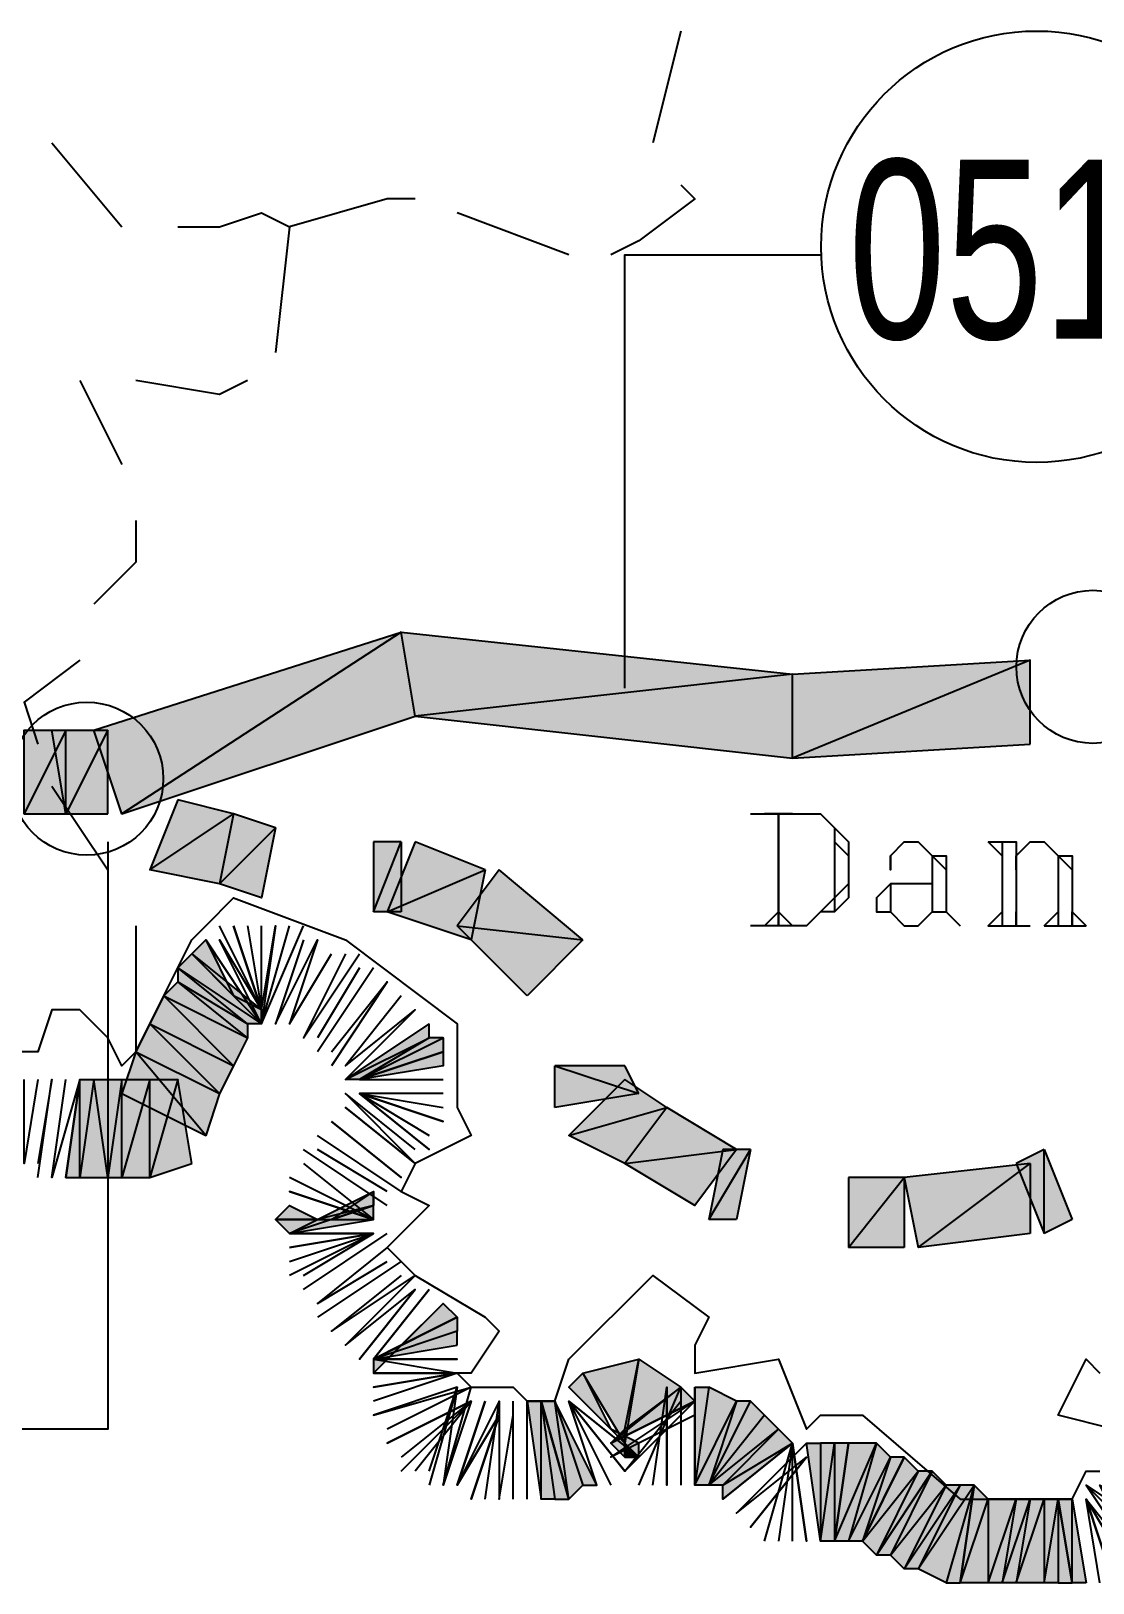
# Model space of a CAD drawing. Header units: millimetres. Extents: x 658 to 813, y 806 to 883.
# Drawn here: x 784.2814 to 784.5124, y 862.7338 to 863.0712 of the extents above; entities that cross this region are included whole.
import ezdxf

# ---------------------------------------------------------------- set-up
doc = ezdxf.new("R2010")
doc.units = ezdxf.units.MM
doc.header["$LTSCALE"] = 0.1
doc.linetypes.add('atContinuous2', pattern=[0])
for name, color, linetype in [('BATKAB', 7, 'Continuous'), ('KLEKTOR1', 7, 'Continuous'), ('LINK NAS BARU', 7, 'Continuous'), ('PANTAI', 7, 'Continuous'), ('pantai1', 7, 'Continuous'), ('RENC-JL-SN', 7, 'Continuous'), ('SYMBOL', 7, 'Continuous'), ('TEXT', 8, 'Continuous'), ('zat_Mask_solid', 7, 'Continuous')]:
    doc.layers.add(name, color=color, linetype=linetype)
doc.styles.add('Style2', font='arial.ttf', dxfattribs={"height": 0.2})

msp = doc.modelspace()

# ---------------------------------------------------------------- hatches: boundary and pattern name
at = {"layer": 'KLEKTOR1'}
h = msp.add_hatch(color=7, dxfattribs=at)
h.paths.add_polyline_path([(784.49874, 862.91619), (784.49874, 862.93443), (784.44705, 862.91315)], flags=17)
h.paths.add_polyline_path([(784.49874, 862.93443), (784.44705, 862.91315), (784.44705, 862.93139)], flags=17)
h = msp.add_hatch(color=7, dxfattribs=at)
h.paths.add_polyline_path([(784.28897, 862.90099), (784.28897, 862.91923), (784.27985, 862.90099)], flags=17)
h.paths.add_polyline_path([(784.28897, 862.91923), (784.27985, 862.90099), (784.27985, 862.91923)], flags=17)
h = msp.add_hatch(color=7, dxfattribs=at)
h.paths.add_polyline_path([(784.29809, 862.90099), (784.29809, 862.91923), (784.28897, 862.90099)], flags=17)
h.paths.add_polyline_path([(784.29809, 862.91923), (784.28897, 862.90099), (784.28593, 862.91923)])
at = {"layer": 'pantai1'}
for points in [[(784.32545, 862.86146), (784.31633, 862.87058), (784.31937, 862.87362)], [(784.30721, 862.85538), (784.32545, 862.84626), (784.31025, 862.86146)], [(784.32545, 862.84626), (784.31025, 862.86146), (784.32849, 862.85234)], [(784.30417, 862.8493), (784.32241, 862.84018), (784.30721, 862.85538)], [(784.32241, 862.84018), (784.30721, 862.85538), (784.32545, 862.84626)], [(784.30113, 862.84018), (784.31937, 862.83106), (784.30417, 862.8493)], [(784.31937, 862.83106), (784.30417, 862.8493), (784.32241, 862.84018)], [(784.34369, 862.81282), (784.33457, 862.81282), (784.33761, 862.81586)], [(784.34369, 862.81282), (784.35585, 862.81282), (784.35585, 862.81586)], [(784.34673, 862.81282), (784.35585, 862.81586), (784.35585, 862.8189)], [(784.34673, 862.81282), (784.33761, 862.80978), (784.33457, 862.81282)], [(784.36193, 862.78546), (784.37105, 862.79458), (784.37409, 862.79154)], [(784.36193, 862.78546), (784.35585, 862.78242), (784.35585, 862.77938)], [(784.41057, 862.76418), (784.40145, 862.77938), (784.41361, 862.78242)], [(784.41057, 862.76722), (784.41361, 862.78242), (784.42273, 862.77634)], [(784.40753, 862.76722), (784.39841, 862.77634), (784.40145, 862.77938)], [(784.42273, 862.77634), (784.42577, 862.7733), (784.40753, 862.76418)], [(784.38929, 862.7733), (784.39233, 862.75202), (784.39233, 862.7733)], [(784.40753, 862.76722), (784.41361, 862.76114), (784.41361, 862.76418)], [(784.41057, 862.76722), (784.40753, 862.76418), (784.41057, 862.76114)], [(784.45009, 862.76418), (784.45313, 862.76418), (784.45313, 862.7429)], [(784.47137, 862.76114), (784.46225, 862.7429), (784.47441, 862.7581)], [(784.46225, 862.7429), (784.47441, 862.7581), (784.46529, 862.73986)]]:
    msp.add_hatch(color=7, dxfattribs=at).paths.add_polyline_path(points)
h = msp.add_hatch(color=7, dxfattribs=at)
h.paths.add_polyline_path([(784.31329, 862.8645), (784.32849, 862.85538), (784.31329, 862.86754)], flags=16)
h.paths.add_polyline_path([(784.32849, 862.85538), (784.31329, 862.86754), (784.33153, 862.85538)], flags=16)
h.paths.add_polyline_path([(784.31329, 862.86754), (784.33153, 862.85538), (784.31633, 862.87058)])
h.paths.add_polyline_path([(784.33153, 862.85538), (784.31633, 862.87058), (784.33153, 862.85842)], flags=17)
h = msp.add_hatch(color=7, dxfattribs=at)
h.paths.add_polyline_path([(784.31025, 862.86146), (784.32849, 862.85234), (784.31329, 862.8645)])
h.paths.add_polyline_path([(784.32849, 862.85234), (784.31329, 862.8645), (784.32849, 862.85538)], flags=17)
h = msp.add_hatch(color=7, dxfattribs=at)
h.paths.add_polyline_path([(784.36801, 862.85538), (784.34977, 862.84322), (784.36801, 862.85234)])
h.paths.add_polyline_path([(784.34977, 862.84322), (784.36801, 862.85234), (784.35281, 862.84322)], flags=17)
h = msp.add_hatch(color=7, dxfattribs=at)
h.paths.add_polyline_path([(784.36801, 862.85234), (784.35281, 862.84322), (784.37105, 862.85234)], flags=16)
h.paths.add_polyline_path([(784.35281, 862.84322), (784.37105, 862.85234), (784.37105, 862.8493)])
h = msp.add_hatch(color=7, dxfattribs=at)
h.paths.add_polyline_path([(784.29809, 862.82194), (784.29505, 862.84322), (784.29201, 862.82194)])
h.paths.add_polyline_path([(784.29505, 862.84322), (784.29201, 862.82194), (784.29201, 862.84322)], flags=17)
h = msp.add_hatch(color=7, dxfattribs=at)
h.paths.add_polyline_path([(784.30113, 862.82194), (784.30113, 862.84322), (784.29809, 862.82194)], flags=17)
h.paths.add_polyline_path([(784.30113, 862.84322), (784.29809, 862.82194), (784.29505, 862.84322)])
h = msp.add_hatch(color=7, dxfattribs=at)
h.paths.add_polyline_path([(784.30721, 862.82194), (784.30721, 862.84322), (784.30113, 862.82194)], flags=17)
h.paths.add_polyline_path([(784.30721, 862.84322), (784.30113, 862.82194), (784.30113, 862.84322)], flags=17)
h = msp.add_hatch(color=7, dxfattribs=at)
h.paths.add_polyline_path([(784.31633, 862.82498), (784.31329, 862.84322), (784.30721, 862.82194)])
h.paths.add_polyline_path([(784.31329, 862.84322), (784.30721, 862.82194), (784.30721, 862.84322)], flags=17)
h = msp.add_hatch(color=7, dxfattribs=at)
h.paths.add_polyline_path([(784.35585, 862.8189), (784.35585, 862.81586), (784.33761, 862.80978)])
h.paths.add_polyline_path([(784.35585, 862.81586), (784.33761, 862.80978), (784.35585, 862.81282)], flags=17)
h = msp.add_hatch(color=7, dxfattribs=at)
h.paths.add_polyline_path([(784.37409, 862.79154), (784.37409, 862.7885), (784.35585, 862.78242)])
h.paths.add_polyline_path([(784.37409, 862.7885), (784.35585, 862.78242), (784.37409, 862.78546)], flags=17)
h = msp.add_hatch(color=7, dxfattribs=at)
h.paths.add_polyline_path([(784.42577, 862.77634), (784.42881, 862.77634), (784.42577, 862.75506)], flags=16)
h.paths.add_polyline_path([(784.42881, 862.77634), (784.42577, 862.75506), (784.43489, 862.7733)])
h.paths.add_polyline_path([(784.42577, 862.75506), (784.43489, 862.7733), (784.42881, 862.75506)], flags=17)
h = msp.add_hatch(color=7, dxfattribs=at)
h.paths.add_polyline_path([(784.39233, 862.75202), (784.39233, 862.7733), (784.39537, 862.75202)], flags=17)
h.paths.add_polyline_path([(784.39233, 862.7733), (784.39537, 862.75202), (784.39841, 862.75202)])
h = msp.add_hatch(color=7, dxfattribs=at)
h.paths.add_polyline_path([(784.43489, 862.7733), (784.42881, 862.75506), (784.43793, 862.7733)], flags=16)
h.paths.add_polyline_path([(784.42881, 862.75506), (784.43793, 862.7733), (784.44097, 862.77026)])
h = msp.add_hatch(color=7, dxfattribs=at)
h.paths.add_polyline_path([(784.44097, 862.77026), (784.42881, 862.75506), (784.44401, 862.76722)])
h.paths.add_polyline_path([(784.42881, 862.75506), (784.44401, 862.76722), (784.43185, 862.75506)], flags=17)
h = msp.add_hatch(color=7, dxfattribs=at)
h.paths.add_polyline_path([(784.45313, 862.76418), (784.45313, 862.7429), (784.45617, 862.76418)], flags=16)
h.paths.add_polyline_path([(784.45313, 862.7429), (784.45617, 862.76418), (784.45617, 862.7429)])
h = msp.add_hatch(color=7, dxfattribs=at)
h.paths.add_polyline_path([(784.45921, 862.76418), (784.45617, 862.7429), (784.46529, 862.76418)], flags=16)
h.paths.add_polyline_path([(784.45617, 862.7429), (784.46529, 862.76418), (784.45921, 862.7429)])
h = msp.add_hatch(color=7, dxfattribs=at)
h.paths.add_polyline_path([(784.46529, 862.76418), (784.45921, 862.7429), (784.46833, 862.76114)])
h.paths.add_polyline_path([(784.45921, 862.7429), (784.46833, 862.76114), (784.46225, 862.7429)], flags=17)
h = msp.add_hatch(color=7, dxfattribs=at)
h.paths.add_polyline_path([(784.47441, 862.7581), (784.46529, 862.73986), (784.47746, 862.7581)], flags=16)
h.paths.add_polyline_path([(784.46529, 862.73986), (784.47746, 862.7581), (784.46833, 862.73986)])
h = msp.add_hatch(color=7, dxfattribs=at)
h.paths.add_polyline_path([(784.4805, 862.75506), (784.47137, 862.73682), (784.48354, 862.75506)], flags=16)
h.paths.add_polyline_path([(784.47137, 862.73682), (784.48354, 862.75506), (784.47441, 862.73682)])
h = msp.add_hatch(color=7, dxfattribs=at)
h.paths.add_polyline_path([(784.48354, 862.75506), (784.47441, 862.73682), (784.48658, 862.75506)], flags=16)
h.paths.add_polyline_path([(784.47441, 862.73682), (784.48658, 862.75506), (784.4805, 862.73378)])
h.paths.add_polyline_path([(784.48658, 862.75506), (784.4805, 862.73378), (784.48354, 862.73378)], flags=17)
h = msp.add_hatch(color=7, dxfattribs=at)
h.paths.add_polyline_path([(784.48658, 862.75506), (784.48354, 862.73378), (784.48962, 862.75202)])
h.paths.add_polyline_path([(784.48354, 862.73378), (784.48962, 862.75202), (784.48962, 862.73378)], flags=17)
h = msp.add_hatch(color=7, dxfattribs=at)
h.paths.add_polyline_path([(784.48962, 862.75202), (784.48962, 862.73378), (784.4957, 862.75202)], flags=16)
h.paths.add_polyline_path([(784.48962, 862.73378), (784.4957, 862.75202), (784.49266, 862.73378)])
h = msp.add_hatch(color=7, dxfattribs=at)
h.paths.add_polyline_path([(784.4957, 862.75202), (784.49266, 862.73378), (784.49874, 862.75202)], flags=16)
h.paths.add_polyline_path([(784.49266, 862.73378), (784.49874, 862.75202), (784.4957, 862.73378)])
h = msp.add_hatch(color=7, dxfattribs=at)
h.paths.add_polyline_path([(784.49874, 862.75202), (784.4957, 862.73378), (784.50178, 862.75202)], flags=16)
h.paths.add_polyline_path([(784.4957, 862.73378), (784.50178, 862.75202), (784.50178, 862.73378)])
h = msp.add_hatch(color=7, dxfattribs=at)
h.paths.add_polyline_path([(784.50178, 862.75202), (784.50178, 862.73378), (784.50482, 862.75202)], flags=16)
h.paths.add_polyline_path([(784.50178, 862.73378), (784.50482, 862.75202), (784.50482, 862.73378)])
h = msp.add_hatch(color=7, dxfattribs=at)
h.paths.add_polyline_path([(784.50482, 862.75202), (784.50786, 862.73378), (784.50786, 862.75202)])
h.paths.add_polyline_path([(784.50786, 862.73378), (784.50786, 862.75202), (784.5109, 862.73378)])
at = {"layer": 'RENC-JL-SN'}
for points in [[(784.31329, 862.90403), (784.30721, 862.88882), (784.32545, 862.90099)], [(784.30721, 862.88882), (784.32545, 862.90099), (784.32241, 862.88578)], [(784.32545, 862.90099), (784.32241, 862.88578), (784.33457, 862.89795)], [(784.32241, 862.88578), (784.33457, 862.89795), (784.33153, 862.88274)], [(784.41057, 862.84322), (784.39841, 862.83106), (784.41969, 862.83714)], [(784.39841, 862.83106), (784.41969, 862.83714), (784.41057, 862.82498)], [(784.41969, 862.83714), (784.41057, 862.82498), (784.43489, 862.82802)], [(784.41057, 862.82498), (784.43489, 862.82802), (784.42577, 862.81586)]]:
    msp.add_hatch(color=7, dxfattribs=at).paths.add_polyline_path(points)
h = msp.add_hatch(color=7, dxfattribs=at)
h.paths.add_polyline_path([(784.35585, 862.8949), (784.35585, 862.8797), (784.36193, 862.8949)], flags=16)
h.paths.add_polyline_path([(784.35585, 862.8797), (784.36193, 862.8949), (784.36193, 862.8797)])
h = msp.add_hatch(color=7, dxfattribs=at)
h.paths.add_polyline_path([(784.36497, 862.8949), (784.35889, 862.8797), (784.38017, 862.88882)])
h.paths.add_polyline_path([(784.35889, 862.8797), (784.38017, 862.88882), (784.37713, 862.87362)])
h = msp.add_hatch(color=7, dxfattribs=at)
h.paths.add_polyline_path([(784.38321, 862.88882), (784.37409, 862.87666), (784.40145, 862.87362)])
h.paths.add_polyline_path([(784.37409, 862.87666), (784.40145, 862.87362), (784.38929, 862.86146)])
h = msp.add_hatch(color=7, dxfattribs=at)
h.paths.add_polyline_path([(784.41057, 862.84626), (784.39537, 862.84626), (784.41361, 862.84018)], flags=17)
h.paths.add_polyline_path([(784.39537, 862.84626), (784.41361, 862.84018), (784.39537, 862.83714)])
h = msp.add_hatch(color=7, dxfattribs=at)
h.paths.add_polyline_path([(784.43185, 862.82802), (784.42881, 862.81282), (784.43793, 862.82802)], flags=16)
h.paths.add_polyline_path([(784.42881, 862.81282), (784.43793, 862.82802), (784.43489, 862.81282)])
h = msp.add_hatch(color=7, dxfattribs=at)
h.paths.add_polyline_path([(784.4957, 862.82498), (784.50178, 862.80978), (784.50178, 862.82802)])
h.paths.add_polyline_path([(784.50178, 862.80978), (784.50178, 862.82802), (784.50786, 862.81282)])
h = msp.add_hatch(color=7, dxfattribs=at)
h.paths.add_polyline_path([(784.47137, 862.82194), (784.47441, 862.80674), (784.49874, 862.82498)])
h.paths.add_polyline_path([(784.47441, 862.80674), (784.49874, 862.82498), (784.49874, 862.80978)], flags=17)
h = msp.add_hatch(color=7, dxfattribs=at)
h.paths.add_polyline_path([(784.45921, 862.82194), (784.45921, 862.80674), (784.47137, 862.82194)], flags=16)
h.paths.add_polyline_path([(784.45921, 862.80674), (784.47137, 862.82194), (784.47137, 862.80674)])
at = {"layer": 'zat_Mask_solid'}
for points in [[(784.36193, 862.94051), (784.30113, 862.90099), (784.29505, 862.91923)], [(784.36497, 862.92227), (784.36193, 862.94051), (784.30113, 862.90099)], [(784.44705, 862.93139), (784.36497, 862.92227), (784.36193, 862.94051)], [(784.44705, 862.91315), (784.44705, 862.93139), (784.36497, 862.92227)], [(784.32545, 862.86146), (784.33153, 862.85538), (784.33153, 862.85842)], [(784.37105, 862.8493), (784.37105, 862.84626), (784.35281, 862.84322)], [(784.29201, 862.82194), (784.29201, 862.84322), (784.28897, 862.82194)], [(784.39233, 862.7733), (784.39841, 862.75202), (784.39537, 862.7733)], [(784.39841, 862.75202), (784.39537, 862.7733), (784.40145, 862.75506)], [(784.39537, 862.7733), (784.40145, 862.75506), (784.40449, 862.75506)], [(784.44401, 862.76722), (784.43185, 862.75506), (784.44705, 862.76418)], [(784.41057, 862.76418), (784.41057, 862.76114), (784.41361, 862.76114)], [(784.43185, 862.75506), (784.44705, 862.76418), (784.43185, 862.75202)], [(784.45617, 862.76418), (784.45617, 862.7429), (784.45921, 862.76418)], [(784.46833, 862.76114), (784.46225, 862.7429), (784.47137, 862.76114)], [(784.47746, 862.7581), (784.46833, 862.73986), (784.4805, 862.75506)], [(784.46833, 862.73986), (784.4805, 862.75506), (784.47137, 862.73682)], [(784.50482, 862.75202), (784.50482, 862.73378), (784.50786, 862.73378)]]:
    msp.add_hatch(color=7, dxfattribs=at).paths.add_polyline_path(points)

# ---------------------------------------------------------------- linework, layer by layer
at = {"layer": 'BATKAB', "color": 7}
for points in [[(784.42273, 863.07123), (784.41665, 863.04691)], [(784.28593, 863.04691), (784.30113, 863.02867)], [(784.42273, 863.03779), (784.42577, 863.03475), (784.41361, 863.02563), (784.40753, 863.02259)], [(784.31329, 863.02867), (784.31937, 863.02867), (784.32241, 863.02867), (784.33153, 863.03171), (784.33761, 863.02867), (784.33457, 863.00131)], [(784.36497, 863.03475), (784.35889, 863.03475), (784.33761, 863.02867)], [(784.39841, 863.02259), (784.37409, 863.03171)], [(784.29201, 862.99523), (784.30113, 862.97699)], [(784.32849, 862.99523), (784.32241, 862.99219), (784.30417, 862.99523)], [(784.30417, 862.96483), (784.30417, 862.95571), (784.29505, 862.94659)], [(784.29201, 862.93443), (784.27985, 862.92531), (784.28289, 862.91619)], [(784.28593, 862.90707), (784.29809, 862.88882), (784.29809, 862.88578)], [(784.30417, 862.87666), (784.30417, 862.87362), (784.30417, 862.8493)]]:
    msp.add_lwpolyline(points, dxfattribs=at)
at = {"layer": 'KLEKTOR1', "color": 7, "linetype": 'atContinuous2'}
for p, q in [((784.28897, 862.90099), (784.28593, 862.91923)), ((784.28593, 862.91923), (784.29809, 862.91923)), ((784.29809, 862.91923), (784.28897, 862.90099)), ((784.29809, 862.91923), (784.28897, 862.90099)), ((784.29809, 862.90099), (784.29809, 862.91923)), ((784.28897, 862.90099), (784.29809, 862.90099))]:
    msp.add_line(p, q, dxfattribs=at)
at = {"layer": 'KLEKTOR1', "color": 7}
for points in [[(784.36193, 862.94051), (784.30113, 862.90099), (784.29505, 862.91923), (784.36193, 862.94051)], [(784.36497, 862.92227), (784.36193, 862.94051), (784.30113, 862.90099), (784.36497, 862.92227)], [(784.44705, 862.93139), (784.36497, 862.92227), (784.36193, 862.94051), (784.44705, 862.93139)], [(784.49874, 862.91619), (784.49874, 862.93443), (784.44705, 862.91315), (784.49874, 862.91619)], [(784.49874, 862.93443), (784.44705, 862.91315), (784.44705, 862.93139), (784.49874, 862.93443)], [(784.44705, 862.91315), (784.44705, 862.93139), (784.36497, 862.92227), (784.44705, 862.91315)], [(784.28897, 862.90099), (784.28897, 862.91923), (784.27985, 862.90099), (784.28897, 862.90099)], [(784.28897, 862.91923), (784.27985, 862.90099), (784.27985, 862.91923), (784.28897, 862.91923)]]:
    msp.add_lwpolyline(points, dxfattribs=at)
at = {"layer": 'LINK NAS BARU', "color": 7}
msp.add_lwpolyline([(784.41057, 862.92835), (784.41057, 863.02259), (784.45313, 863.02259)], dxfattribs=at)
at = {"layer": 'LINK NAS BARU', "color": 7, "linetype": 'atContinuous2'}
msp.add_circle((784.50018, 863.02433), 0.0469, dxfattribs=at)
at = {"layer": 'PANTAI', "color": 7}
for points in [[(784.30417, 862.8493), (784.31329, 862.86754), (784.31633, 862.87362), (784.31937, 862.87666), (784.32545, 862.88274), (784.34977, 862.87362), (784.37409, 862.85538), (784.37409, 862.83714), (784.37713, 862.83106), (784.36497, 862.82498), (784.36193, 862.8189), (784.36801, 862.81586), (784.35889, 862.80674), (784.36497, 862.80066), (784.38017, 862.79154), (784.38321, 862.7885), (784.37713, 862.77938), (784.37409, 862.77938), (784.37713, 862.77634), (784.38625, 862.77634), (784.38929, 862.7733), (784.39537, 862.7733), (784.39841, 862.78242), (784.41665, 862.80066), (784.42881, 862.79154), (784.42577, 862.78546), (784.42577, 862.77938), (784.44401, 862.78242), (784.45009, 862.76722), (784.45313, 862.77026), (784.46225, 862.77026), (784.48354, 862.75202), (784.50786, 862.75202), (784.5109, 862.7581), (784.51394, 862.7581)], [(784.30417, 862.8493), (784.30113, 862.84626), (784.29809, 862.85234), (784.29201, 862.85842), (784.28593, 862.85842), (784.28289, 862.8493), (784.27073, 862.8493)], [(784.51698, 862.76722), (784.50482, 862.77026), (784.5109, 862.78242), (784.51394, 862.77938)]]:
    msp.add_lwpolyline(points, dxfattribs=at)
at = {"layer": 'pantai1', "color": 7, "linetype": 'atContinuous2'}
for p, q in [((784.33761, 862.80978), (784.35585, 862.8189)), ((784.35585, 862.81586), (784.33761, 862.80978)), ((784.35585, 862.81586), (784.33761, 862.80978)), ((784.35585, 862.8189), (784.35585, 862.81586)), ((784.35585, 862.81282), (784.35585, 862.81586)), ((784.33761, 862.80978), (784.35585, 862.81282)), ((784.35585, 862.78242), (784.37409, 862.79154)), ((784.37409, 862.79154), (784.37409, 862.7885)), ((784.37409, 862.7885), (784.35585, 862.78242)), ((784.37409, 862.7885), (784.35585, 862.78242)), ((784.35585, 862.78242), (784.37409, 862.78546)), ((784.37409, 862.78546), (784.37409, 862.7885)), ((784.50482, 862.75202), (784.50786, 862.73378)), ((784.50786, 862.75202), (784.50482, 862.75202)), ((784.50786, 862.73378), (784.50786, 862.75202)), ((784.50786, 862.73378), (784.50786, 862.75202)), ((784.50786, 862.75202), (784.5109, 862.73378)), ((784.5109, 862.73378), (784.50786, 862.73378))]:
    msp.add_line(p, q, dxfattribs=at)
at = {"layer": 'pantai1', "color": 7}
for points in [[(784.31937, 862.87362), (784.33153, 862.85538), (784.32241, 862.87362), (784.33153, 862.85842), (784.32241, 862.87666)], [(784.32545, 862.87666), (784.33153, 862.85842), (784.32545, 862.87666)], [(784.32849, 862.87666), (784.33153, 862.85842), (784.33153, 862.87666)], [(784.33153, 862.85842), (784.33457, 862.87666), (784.33153, 862.85538), (784.33761, 862.87666)], [(784.33153, 862.85538), (784.34065, 862.87666)], [(784.32545, 862.86146), (784.31633, 862.87058), (784.31937, 862.87362), (784.32545, 862.86146)], [(784.34065, 862.87362), (784.33457, 862.85538), (784.34369, 862.87362), (784.33761, 862.85538), (784.34673, 862.87058)], [(784.31329, 862.86754), (784.33153, 862.85538), (784.31633, 862.87058), (784.31329, 862.86754)], [(784.33153, 862.85538), (784.31633, 862.87058), (784.33153, 862.85842), (784.33153, 862.85538)], [(784.34977, 862.87058), (784.34065, 862.85234), (784.35281, 862.87058)], [(784.31329, 862.8645), (784.32849, 862.85538), (784.31329, 862.86754), (784.31329, 862.8645)], [(784.32849, 862.85538), (784.31329, 862.86754), (784.33153, 862.85538), (784.32849, 862.85538)], [(784.35281, 862.86754), (784.34369, 862.85234)], [(784.35585, 862.86754), (784.34369, 862.8493)], [(784.31025, 862.86146), (784.32849, 862.85234), (784.31329, 862.8645), (784.31025, 862.86146)], [(784.32849, 862.85234), (784.31329, 862.8645), (784.32849, 862.85538), (784.32849, 862.85234)], [(784.34673, 862.8493), (784.35889, 862.8645), (784.34673, 862.84626)], [(784.30721, 862.85538), (784.32545, 862.84626), (784.31025, 862.86146), (784.30721, 862.85538)], [(784.32545, 862.84626), (784.31025, 862.86146), (784.32849, 862.85234), (784.32545, 862.84626)], [(784.32545, 862.86146), (784.33153, 862.85538), (784.33153, 862.85842), (784.32545, 862.86146)], [(784.36193, 862.86146), (784.34977, 862.84626), (784.36497, 862.85842), (784.34977, 862.84322)], [(784.30417, 862.8493), (784.32241, 862.84018), (784.30721, 862.85538), (784.30417, 862.8493)], [(784.32241, 862.84018), (784.30721, 862.85538), (784.32545, 862.84626), (784.32241, 862.84018)], [(784.36801, 862.85538), (784.34977, 862.84322), (784.36801, 862.85234), (784.36801, 862.85538)], [(784.34977, 862.84322), (784.36801, 862.85234), (784.35281, 862.84322), (784.34977, 862.84322)], [(784.36801, 862.85234), (784.35281, 862.84322), (784.37105, 862.85234), (784.36801, 862.85234)], [(784.35281, 862.84322), (784.37105, 862.85234), (784.37105, 862.8493), (784.35281, 862.84322)], [(784.30113, 862.84018), (784.31937, 862.83106), (784.30417, 862.8493), (784.30113, 862.84018)], [(784.31937, 862.83106), (784.30417, 862.8493), (784.32241, 862.84018), (784.31937, 862.83106)], [(784.37105, 862.8493), (784.37105, 862.84626), (784.35281, 862.84322), (784.37105, 862.8493)], [(784.28289, 862.84322), (784.27985, 862.82498), (784.27985, 862.84322)], [(784.28289, 862.82194), (784.28593, 862.84322), (784.28289, 862.82498)], [(784.28897, 862.82194), (784.29201, 862.84322), (784.28593, 862.82194), (784.28897, 862.84322)], [(784.29201, 862.82194), (784.29201, 862.84322), (784.28897, 862.82194), (784.29201, 862.82194)], [(784.29809, 862.82194), (784.29505, 862.84322), (784.29201, 862.82194), (784.29809, 862.82194)], [(784.29505, 862.84322), (784.29201, 862.82194), (784.29201, 862.84322), (784.29505, 862.84322)], [(784.30113, 862.84322), (784.29809, 862.82194), (784.29505, 862.84322), (784.30113, 862.84322)], [(784.30113, 862.82194), (784.30113, 862.84322), (784.29809, 862.82194), (784.30113, 862.82194)], [(784.30721, 862.82194), (784.30721, 862.84322), (784.30113, 862.82194), (784.30721, 862.82194)], [(784.30721, 862.84322), (784.30113, 862.82194), (784.30113, 862.84322), (784.30721, 862.84322)], [(784.31633, 862.82498), (784.31329, 862.84322), (784.30721, 862.82194), (784.31633, 862.82498)], [(784.31329, 862.84322), (784.30721, 862.82194), (784.30721, 862.84322), (784.31329, 862.84322)], [(784.35281, 862.84322), (784.37105, 862.84322)], [(784.36497, 862.82802), (784.34977, 862.84018), (784.36497, 862.82498), (784.34977, 862.83714), (784.36497, 862.82498)], [(784.37105, 862.84018), (784.35281, 862.84018), (784.37105, 862.83714)], [(784.35281, 862.84018), (784.37105, 862.8341), (784.35281, 862.84018), (784.36801, 862.83106)], [(784.35281, 862.84018), (784.36801, 862.82802), (784.35281, 862.84018)], [(784.34673, 862.8341), (784.36193, 862.82194), (784.34673, 862.8341)], [(784.36193, 862.8189), (784.34369, 862.83106)], [(784.35889, 862.81586), (784.34065, 862.82802)], [(784.35889, 862.8189), (784.34369, 862.82802)], [(784.34065, 862.82498), (784.35585, 862.81282), (784.33761, 862.82194)], [(784.34369, 862.81282), (784.33457, 862.81282), (784.33761, 862.81586), (784.34369, 862.81282)], [(784.35585, 862.81282), (784.33761, 862.8189), (784.35585, 862.81282)], [(784.34369, 862.81282), (784.35585, 862.81282), (784.35585, 862.81586), (784.34369, 862.81282)], [(784.34673, 862.81282), (784.35585, 862.81586), (784.35585, 862.8189), (784.34673, 862.81282)], [(784.34673, 862.81282), (784.33761, 862.80978), (784.33457, 862.81282), (784.34673, 862.81282)], [(784.33761, 862.80978), (784.35585, 862.80978), (784.33761, 862.80978), (784.35585, 862.80978), (784.33761, 862.80978)], [(784.33761, 862.80674), (784.35585, 862.80978), (784.33761, 862.80674)], [(784.33761, 862.8037), (784.35585, 862.80978), (784.33761, 862.80066)], [(784.34065, 862.80066), (784.35585, 862.80978)], [(784.34065, 862.79762), (784.35889, 862.80978)], [(784.35889, 862.80674), (784.34369, 862.79458), (784.35889, 862.8037)], [(784.36193, 862.8037), (784.34369, 862.79154)], [(784.36193, 862.80066), (784.34673, 862.7885), (784.36497, 862.80066), (784.34977, 862.78546), (784.36497, 862.79762), (784.35281, 862.78242), (784.36497, 862.79762)], [(784.36801, 862.79762), (784.35585, 862.78242), (784.36801, 862.79762)], [(784.37105, 862.79458), (784.35585, 862.77938)], [(784.36193, 862.78546), (784.37105, 862.79458), (784.37409, 862.79154), (784.36193, 862.78546)], [(784.36193, 862.78546), (784.35585, 862.78242), (784.35585, 862.77938), (784.36193, 862.78546)], [(784.35585, 862.78242), (784.37409, 862.78242), (784.35585, 862.78242), (784.37409, 862.77938), (784.35585, 862.77938), (784.37409, 862.77938), (784.35585, 862.77634), (784.37409, 862.77938), (784.35585, 862.7733)], [(784.41057, 862.76418), (784.40145, 862.77938), (784.41361, 862.78242), (784.41057, 862.76418)], [(784.41057, 862.76722), (784.41361, 862.78242), (784.42273, 862.77634), (784.41057, 862.76722)], [(784.40753, 862.76722), (784.39841, 862.77634), (784.40145, 862.77938), (784.40753, 862.76722)], [(784.37409, 862.77634), (784.35585, 862.77026), (784.37713, 862.77634), (784.35889, 862.76722)], [(784.36801, 862.7581), (784.37409, 862.77634), (784.36801, 862.75506)], [(784.37409, 862.77634), (784.37105, 862.75506), (784.37713, 862.77634)], [(784.41361, 862.76114), (784.39841, 862.7733), (784.41361, 862.76114), (784.39841, 862.77634)], [(784.42273, 862.77634), (784.42577, 862.7733), (784.40753, 862.76418), (784.42273, 862.77634)], [(784.41361, 862.75506), (784.42273, 862.77634)], [(784.41665, 862.75506), (784.41969, 862.77634), (784.41969, 862.75506), (784.41969, 862.77634)], [(784.42273, 862.77634), (784.42273, 862.75506)], [(784.42577, 862.77634), (784.42577, 862.75506)], [(784.42577, 862.77634), (784.42881, 862.77634), (784.42577, 862.75506), (784.42577, 862.77634)], [(784.42881, 862.77634), (784.42577, 862.75506), (784.43489, 862.7733), (784.42881, 862.77634)], [(784.37713, 862.7733), (784.35889, 862.76418), (784.37713, 862.7733), (784.36193, 862.76114)], [(784.36193, 862.7581), (784.37713, 862.7733), (784.36497, 862.7581)], [(784.37713, 862.7733), (784.37105, 862.75506)], [(784.38017, 862.7733), (784.37409, 862.75506), (784.38017, 862.7733)], [(784.38321, 862.7733), (784.37409, 862.75506), (784.38321, 862.77026), (784.37409, 862.75506)], [(784.38017, 862.75202), (784.38321, 862.7733), (784.38321, 862.75202), (784.38625, 862.77026)], [(784.38625, 862.75202), (784.38625, 862.7733)], [(784.38929, 862.75202), (784.38929, 862.7733)], [(784.38929, 862.7733), (784.39233, 862.75202), (784.39233, 862.7733), (784.38929, 862.7733)], [(784.39233, 862.75202), (784.39233, 862.7733), (784.39537, 862.75202), (784.39233, 862.75202)], [(784.39233, 862.7733), (784.39537, 862.75202), (784.39841, 862.75202), (784.39233, 862.7733)], [(784.39233, 862.7733), (784.39841, 862.75202), (784.39537, 862.7733), (784.39233, 862.7733)], [(784.39841, 862.75202), (784.39537, 862.7733), (784.40145, 862.75506), (784.39841, 862.75202)], [(784.39537, 862.7733), (784.40145, 862.75506), (784.40449, 862.75506), (784.39537, 862.7733)], [(784.40449, 862.75506), (784.39841, 862.7733), (784.40753, 862.75506)], [(784.41057, 862.7581), (784.39841, 862.7733), (784.41057, 862.7581)], [(784.40753, 862.76418), (784.42577, 862.7733)], [(784.42577, 862.77026), (784.40753, 862.76114), (784.42577, 862.7733), (784.41057, 862.7581), (784.42273, 862.7733)], [(784.42577, 862.75506), (784.43489, 862.7733), (784.42881, 862.75506), (784.42577, 862.75506)], [(784.43489, 862.7733), (784.42881, 862.75506), (784.43793, 862.7733), (784.43489, 862.7733)], [(784.42881, 862.75506), (784.43793, 862.7733), (784.44097, 862.77026), (784.42881, 862.75506)], [(784.38321, 862.77026), (784.37713, 862.75202), (784.38321, 862.77026)], [(784.44097, 862.77026), (784.42881, 862.75506), (784.44401, 862.76722), (784.44097, 862.77026)], [(784.40753, 862.76722), (784.41361, 862.76114), (784.41361, 862.76418), (784.40753, 862.76722)], [(784.41057, 862.76722), (784.40753, 862.76418), (784.41057, 862.76114), (784.41057, 862.76722)], [(784.42881, 862.75506), (784.44401, 862.76722), (784.43185, 862.75506), (784.42881, 862.75506)], [(784.44401, 862.76722), (784.43185, 862.75506), (784.44705, 862.76418), (784.44401, 862.76722)], [(784.41057, 862.76418), (784.41057, 862.76114), (784.41361, 862.76114), (784.41057, 862.76418)], [(784.43185, 862.75506), (784.44705, 862.76418), (784.43185, 862.75202), (784.43185, 862.75506)], [(784.43185, 862.75202), (784.44705, 862.76418)], [(784.45009, 862.76418), (784.43489, 862.74898), (784.45009, 862.76114), (784.43793, 862.74594), (784.45009, 862.76114)], [(784.44097, 862.7429), (784.44705, 862.76418), (784.44401, 862.7429)], [(784.44705, 862.7429), (784.44705, 862.76418), (784.45009, 862.7429), (784.44705, 862.76418)], [(784.45009, 862.76418), (784.45313, 862.76418), (784.45313, 862.7429), (784.45009, 862.76418)], [(784.45313, 862.76418), (784.45313, 862.7429), (784.45617, 862.76418), (784.45313, 862.76418)], [(784.45313, 862.7429), (784.45617, 862.76418), (784.45617, 862.7429), (784.45313, 862.7429)], [(784.45617, 862.76418), (784.45617, 862.7429), (784.45921, 862.76418), (784.45617, 862.76418)], [(784.45921, 862.76418), (784.45617, 862.7429), (784.46529, 862.76418), (784.45921, 862.76418)], [(784.45617, 862.7429), (784.46529, 862.76418), (784.45921, 862.7429), (784.45617, 862.7429)], [(784.46529, 862.76418), (784.45921, 862.7429), (784.46833, 862.76114), (784.46529, 862.76418)], [(784.45921, 862.7429), (784.46833, 862.76114), (784.46225, 862.7429), (784.45921, 862.7429)], [(784.46833, 862.76114), (784.46225, 862.7429), (784.47137, 862.76114), (784.46833, 862.76114)], [(784.47137, 862.76114), (784.46225, 862.7429), (784.47441, 862.7581), (784.47137, 862.76114)], [(784.46225, 862.7429), (784.47441, 862.7581), (784.46529, 862.73986), (784.46225, 862.7429)], [(784.47441, 862.7581), (784.46529, 862.73986), (784.47746, 862.7581), (784.47441, 862.7581)], [(784.46529, 862.73986), (784.47746, 862.7581), (784.46833, 862.73986), (784.46529, 862.73986)], [(784.47746, 862.7581), (784.46833, 862.73986), (784.4805, 862.75506), (784.47746, 862.7581)], [(784.46833, 862.73986), (784.4805, 862.75506), (784.47137, 862.73682), (784.46833, 862.73986)], [(784.4805, 862.75506), (784.47137, 862.73682), (784.48354, 862.75506), (784.4805, 862.75506)], [(784.47137, 862.73682), (784.48354, 862.75506), (784.47441, 862.73682), (784.47137, 862.73682)], [(784.48354, 862.75506), (784.47441, 862.73682), (784.48658, 862.75506), (784.48354, 862.75506)], [(784.47441, 862.73682), (784.48658, 862.75506), (784.4805, 862.73378), (784.47441, 862.73682)], [(784.48658, 862.75506), (784.4805, 862.73378), (784.48354, 862.73378), (784.48658, 862.75506)], [(784.48658, 862.75506), (784.48354, 862.73378), (784.48962, 862.75202), (784.48658, 862.75506)], [(784.51394, 862.73378), (784.5109, 862.75202), (784.51698, 862.73378), (784.5109, 862.75202), (784.52002, 862.73682), (784.5109, 862.75202), (784.52306, 862.73682), (784.5109, 862.75506), (784.52306, 862.73682), (784.51394, 862.75506), (784.52306, 862.73682)], [(784.5261, 862.73986), (784.5109, 862.75506), (784.52914, 862.7429), (784.51394, 862.75506), (784.53218, 862.74594)], [(784.48354, 862.73378), (784.48962, 862.75202), (784.48962, 862.73378), (784.48354, 862.73378)], [(784.48962, 862.75202), (784.48962, 862.73378), (784.4957, 862.75202), (784.48962, 862.75202)], [(784.48962, 862.73378), (784.4957, 862.75202), (784.49266, 862.73378), (784.48962, 862.73378)], [(784.4957, 862.75202), (784.49266, 862.73378), (784.49874, 862.75202), (784.4957, 862.75202)], [(784.49266, 862.73378), (784.49874, 862.75202), (784.4957, 862.73378), (784.49266, 862.73378)], [(784.49874, 862.75202), (784.4957, 862.73378), (784.50178, 862.75202), (784.49874, 862.75202)], [(784.4957, 862.73378), (784.50178, 862.75202), (784.50178, 862.73378), (784.4957, 862.73378)], [(784.50178, 862.75202), (784.50178, 862.73378), (784.50482, 862.75202), (784.50178, 862.75202)], [(784.50178, 862.73378), (784.50482, 862.75202), (784.50482, 862.73378), (784.50178, 862.73378)], [(784.50482, 862.75202), (784.50482, 862.73378), (784.50786, 862.73378), (784.50482, 862.75202)], [(784.50786, 862.75202), (784.5109, 862.73378)]]:
    msp.add_lwpolyline(points, dxfattribs=at)
at = {"layer": 'RENC-JL-SN', "color": 7, "linetype": 'atContinuous2'}
for p, q in [((784.35585, 862.8949), (784.35585, 862.8797)), ((784.35585, 862.8797), (784.36193, 862.8949)), ((784.36193, 862.8949), (784.35585, 862.8949)), ((784.35585, 862.8797), (784.36193, 862.8949)), ((784.36497, 862.8949), (784.35889, 862.8797)), ((784.36193, 862.8949), (784.36193, 862.8797)), ((784.38017, 862.88882), (784.36497, 862.8949)), ((784.35889, 862.8797), (784.38017, 862.88882)), ((784.35889, 862.8797), (784.38017, 862.88882)), ((784.38321, 862.88882), (784.37409, 862.87666)), ((784.38017, 862.88882), (784.37713, 862.87362)), ((784.40145, 862.87362), (784.38321, 862.88882)), ((784.36193, 862.8797), (784.35585, 862.8797)), ((784.37713, 862.87362), (784.35889, 862.8797)), ((784.37409, 862.87666), (784.40145, 862.87362)), ((784.37409, 862.87666), (784.40145, 862.87362)), ((784.38929, 862.86146), (784.37409, 862.87666)), ((784.40145, 862.87362), (784.38929, 862.86146)), ((784.41057, 862.84626), (784.39537, 862.84626)), ((784.39537, 862.84626), (784.41361, 862.84018)), ((784.39537, 862.84626), (784.41361, 862.84018)), ((784.39537, 862.83714), (784.39537, 862.84626)), ((784.41361, 862.84018), (784.41057, 862.84626)), ((784.41361, 862.84018), (784.39537, 862.83714)), ((784.43185, 862.82802), (784.42881, 862.81282)), ((784.42881, 862.81282), (784.43793, 862.82802)), ((784.42881, 862.81282), (784.43793, 862.82802)), ((784.43793, 862.82802), (784.43185, 862.82802)), ((784.43793, 862.82802), (784.43489, 862.81282)), ((784.50178, 862.82802), (784.4957, 862.82498)), ((784.50178, 862.80978), (784.50178, 862.82802)), ((784.50178, 862.80978), (784.50178, 862.82802)), ((784.50178, 862.82802), (784.50786, 862.81282)), ((784.49874, 862.82498), (784.47137, 862.82194)), ((784.47441, 862.80674), (784.49874, 862.82498)), ((784.47441, 862.80674), (784.49874, 862.82498)), ((784.4957, 862.82498), (784.50178, 862.80978)), ((784.49874, 862.82498), (784.49874, 862.80978)), ((784.45921, 862.82194), (784.45921, 862.80674)), ((784.45921, 862.80674), (784.47137, 862.82194)), ((784.47137, 862.82194), (784.45921, 862.82194)), ((784.45921, 862.80674), (784.47137, 862.82194)), ((784.47137, 862.82194), (784.47137, 862.80674)), ((784.47137, 862.82194), (784.47441, 862.80674)), ((784.43489, 862.81282), (784.42881, 862.81282)), ((784.50786, 862.81282), (784.50178, 862.80978)), ((784.49874, 862.80978), (784.47441, 862.80674)), ((784.47137, 862.80674), (784.45921, 862.80674))]:
    msp.add_line(p, q, dxfattribs=at)
at = {"layer": 'RENC-JL-SN', "color": 7}
for points in [[(784.31329, 862.90403), (784.30721, 862.88882), (784.32545, 862.90099), (784.31329, 862.90403)], [(784.30721, 862.88882), (784.32545, 862.90099), (784.32241, 862.88578), (784.30721, 862.88882)], [(784.32545, 862.90099), (784.32241, 862.88578), (784.33457, 862.89795), (784.32545, 862.90099)], [(784.32241, 862.88578), (784.33457, 862.89795), (784.33153, 862.88274), (784.32241, 862.88578)], [(784.41057, 862.84322), (784.39841, 862.83106), (784.41969, 862.83714), (784.41057, 862.84322)], [(784.39841, 862.83106), (784.41969, 862.83714), (784.41057, 862.82498), (784.39841, 862.83106)], [(784.41969, 862.83714), (784.41057, 862.82498), (784.43489, 862.82802), (784.41969, 862.83714)], [(784.41057, 862.82498), (784.43489, 862.82802), (784.42577, 862.81586), (784.41057, 862.82498)]]:
    msp.add_lwpolyline(points, dxfattribs=at)
at = {"layer": 'SYMBOL', "color": 7, "linetype": 'atContinuous2'}
for centre in [(784.51239, 862.93298), (784.2935, 862.90866)]:
    msp.add_circle(centre, 0.01664, dxfattribs=at)
at = {"layer": 'TEXT', "color": 7}
for points in [[(784.43793, 862.90099), (784.45009, 862.90099), (784.45313, 862.90099), (784.45617, 862.89795), (784.45921, 862.8949), (784.45921, 862.89186), (784.45921, 862.88578), (784.45921, 862.88274), (784.45617, 862.8797), (784.45313, 862.8797), (784.45009, 862.87666), (784.43793, 862.87666)], [(784.44097, 862.90099), (784.44401, 862.90099), (784.44097, 862.90099)], [(784.44401, 862.90099), (784.44401, 862.87666), (784.44401, 862.90099), (784.44401, 862.8797)], [(784.44705, 862.90099), (784.44401, 862.90099), (784.44705, 862.90099)], [(784.45009, 862.90099), (784.45313, 862.90099), (784.45617, 862.89795), (784.45617, 862.89186), (784.45617, 862.88578), (784.45617, 862.88274), (784.45313, 862.8797), (784.45009, 862.87666)], [(784.45617, 862.89795), (784.45617, 862.8949), (784.45921, 862.89186), (784.45921, 862.88578), (784.45617, 862.88274), (784.45617, 862.8797)], [(784.29809, 862.8949), (784.29809, 862.76722), (784.27073, 862.76722)], [(784.46833, 862.88882), (784.46833, 862.89186), (784.46833, 862.88882), (784.46833, 862.89186), (784.47137, 862.8949), (784.47441, 862.8949), (784.47746, 862.89186), (784.4805, 862.89186), (784.4805, 862.88882), (784.4805, 862.8797), (784.48354, 862.87666)], [(784.47441, 862.8949), (784.47746, 862.89186), (784.47746, 862.88882), (784.47746, 862.8797), (784.4805, 862.8797), (784.48354, 862.87666)], [(784.48962, 862.8949), (784.4957, 862.8949), (784.4957, 862.87666)], [(784.48962, 862.8949), (784.49266, 862.89186), (784.48962, 862.8949)], [(784.49266, 862.8949), (784.49266, 862.87666)], [(784.4957, 862.88882), (784.4957, 862.89186), (784.49874, 862.8949), (784.50178, 862.8949), (784.50482, 862.89186), (784.50786, 862.89186), (784.50786, 862.88882), (784.50786, 862.87666)], [(784.50178, 862.8949), (784.50482, 862.89186), (784.50482, 862.88882), (784.50482, 862.87666)], [(784.47746, 862.89186), (784.4805, 862.88882), (784.4805, 862.8797)], [(784.49266, 862.89186), (784.49266, 862.8797)], [(784.50482, 862.89186), (784.50786, 862.88882), (784.50786, 862.8797)], [(784.47746, 862.88882), (784.47746, 862.88578), (784.47137, 862.88578), (784.46833, 862.88578), (784.46529, 862.88274), (784.46529, 862.8797), (784.46833, 862.8797), (784.47137, 862.87666), (784.47441, 862.87666), (784.47746, 862.8797)], [(784.46833, 862.88578), (784.46833, 862.88274), (784.46833, 862.8797)], [(784.47746, 862.88578), (784.47137, 862.88578), (784.46833, 862.88578), (784.46833, 862.88274), (784.46833, 862.8797), (784.47137, 862.87666)], [(784.44401, 862.8797), (784.44097, 862.87666), (784.44401, 862.8797), (784.44705, 862.87666), (784.44401, 862.8797)], [(784.49266, 862.8797), (784.48962, 862.87666), (784.49266, 862.8797)], [(784.48962, 862.87666), (784.49874, 862.87666)], [(784.4957, 862.8797), (784.4957, 862.87666), (784.4957, 862.8797)], [(784.50178, 862.87666), (784.50482, 862.8797), (784.50482, 862.87666)], [(784.50178, 862.87666), (784.5109, 862.87666)], [(784.50786, 862.87666), (784.50786, 862.8797), (784.5109, 862.87666)]]:
    msp.add_lwpolyline(points, dxfattribs=at)

# ---------------------------------------------------------------- texts
at = {"layer": 'LINK NAS BARU', "color": 7, "style": 'Style2', "width": 0.7}
msp.add_text('051', height=0.038913, rotation=0.0006, dxfattribs=at).set_placement((784.45921, 863.00435))

doc.saveas('drawing.dxf')
